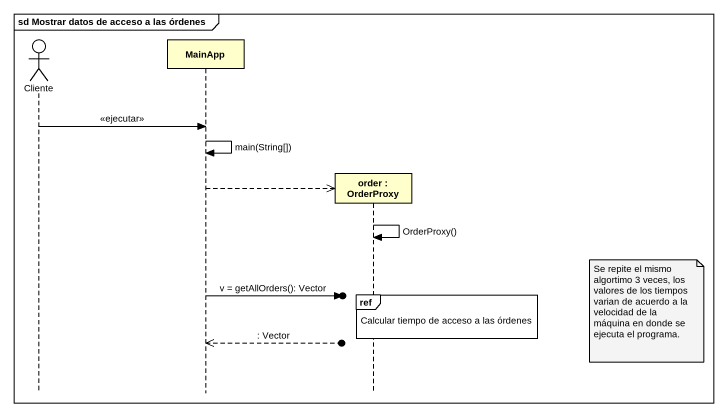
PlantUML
@startuml
mainframe sd Mostrar datos de acceso a las órdenes
hide footbox
actor Cliente
participant MainApp
participant "order : OrderProxy" as order

Cliente -> MainApp : <<ejecutar>>
MainApp -> MainApp : main(String[])
MainApp -->> order **
order -> order : OrderProxy()
ref over order : Calcular tiempo de acceso a las órdenes
MainApp ->o] : v = getAllOrders(): Vector
note right of order : Se repite el mismo algortimo 3 veces, los valores de los tiempos varian de acuerdo a la velocidad de la máquina en donde se ejecuta el programa.
MainApp <<--o] : : Vector
@enduml
